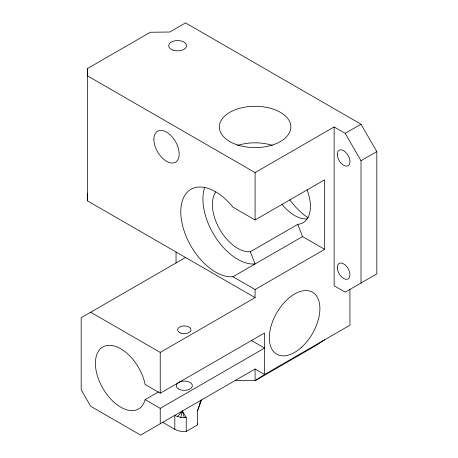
<?xml version="1.0" encoding="UTF-8"?>
<svg xmlns="http://www.w3.org/2000/svg" width="458" height="458" viewBox="0 0 458 458"><rect width="100%" height="100%" fill="white"/><g stroke="black" fill="none" stroke-linecap="round" stroke-linejoin="round"><path stroke-width="0.69" d="M90.667 312.241L160.231 352.402L255.083 297.637L255.083 289.519L324.648 249.358L324.648 179.799L255.083 219.96L232.95 207.182A49.189 28.396 60 0 0 180.784 211.842A49.189 28.396 60 0 0 232.95 276.741L255.083 289.519M349.941 289.502L349.941 325.203L264.569 374.495L255.083 380.701L235.481 380.335M162.756 422.322L174.819 429.283A13.414 7.746 0 0 0 184.305 431.55L186.234 431.407L197.461 424.921L197.461 410.998L201.331 400.052L199.768 403.063M197.461 424.921L197.719 423.805M174.819 429.283L174.819 415.36L177.595 416.591L180.83 417.364L182.364 411.003L186.234 417.478L186.234 431.407M197.461 410.998L201.331 400.052M177.595 416.591L182.364 411.003L184.305 417.627L186.234 417.478M324.648 339.807L315.161 346.013L255.083 380.701L255.083 369.016L140.623 435.1L90.667 406.257L81.181 389.827L81.181 317.72L185.524 257.476M334.134 126.952L255.083 172.592L87.478 75.856L87.478 68.551L150.35 32.255L169.712 32.026L185.524 22.9L361.007 124.215L376.82 151.598L376.82 273.907L345.2 292.164L334.134 285.775L334.134 126.952L345.2 133.341L361.007 160.724L361.007 283.033M345.2 133.341L361.007 124.215M361.007 160.724L376.82 151.598M215.787 191.891A35.77 20.656 60 0 0 219.811 229.469A35.77 20.656 60 0 0 250.343 251.74L297.769 224.357A35.77 20.656 60 0 0 307.032 189.801M232.95 276.741L302.515 236.58L324.648 249.358M255.083 369.016L264.569 374.495L264.569 332.977L160.231 393.222L145.14 384.508A35.77 20.656 60 0 0 106.199 345.658A35.77 20.656 60 0 0 106.199 393.514A35.77 20.656 60 0 0 145.14 399.628L158.691 391.802M145.14 399.628L160.231 408.341L264.569 348.097L251.293 340.431M180.83 417.364L184.305 417.627M87.478 68.551L87.507 200.89L255.083 297.637M297.769 224.357L302.515 236.58M250.343 251.74L255.083 263.963A49.189 28.396 60 0 1 215.632 237.456A49.189 28.396 60 0 1 204.755 187.225M255.083 172.592L255.083 219.96M176.038 252.003L176.038 262.955M160.231 352.402L160.231 393.222M160.231 408.341L160.231 423.782M87.507 193.585L87.507 200.89M307.255 218.878A35.77 20.656 60 0 1 281.962 204.274M237.822 145.375A35.77 20.656 0 0 1 272.35 145.375M308.188 217.779A51.422 29.69 60 0 1 289.708 199.705M301.158 347.628A35.77 20.656 -60 0 0 312.493 292.215A35.77 20.656 -60 0 0 270.174 329.743A35.77 20.656 -60 0 0 301.158 347.628M237.198 144.837A35.77 20.656 0 0 0 290.859 126.952A35.77 20.656 0 0 0 237.198 109.067A35.77 20.656 0 0 0 237.198 144.837M178.609 389.014A8.049 4.649 0 0 0 192.079 386.93A8.049 4.649 0 0 0 182.221 381.239A8.049 4.649 0 0 0 178.609 389.014M180.95 333.143A6.71 3.87 0 0 0 191.009 329.794A6.71 3.87 0 0 0 180.95 326.44A6.71 3.87 0 0 0 180.95 333.143M173.147 50.191A8.942 5.164 0 0 0 186.561 45.72A8.942 5.164 0 0 0 173.147 41.249A8.942 5.164 0 0 0 173.147 50.191M153.894 139.415A17.885 10.328 60 0 0 172.866 163.019A17.885 10.328 60 0 0 172.866 137.721A17.885 10.328 60 0 0 153.894 139.415M337.294 267.518A8.942 5.164 60 0 0 346.78 279.317A8.942 5.164 60 0 0 346.78 266.671A8.942 5.164 60 0 0 337.294 267.518M337.294 154.335A8.942 5.164 60 0 0 346.78 166.134A8.942 5.164 60 0 0 346.78 153.487A8.942 5.164 60 0 0 337.294 154.335"/></g></svg>
